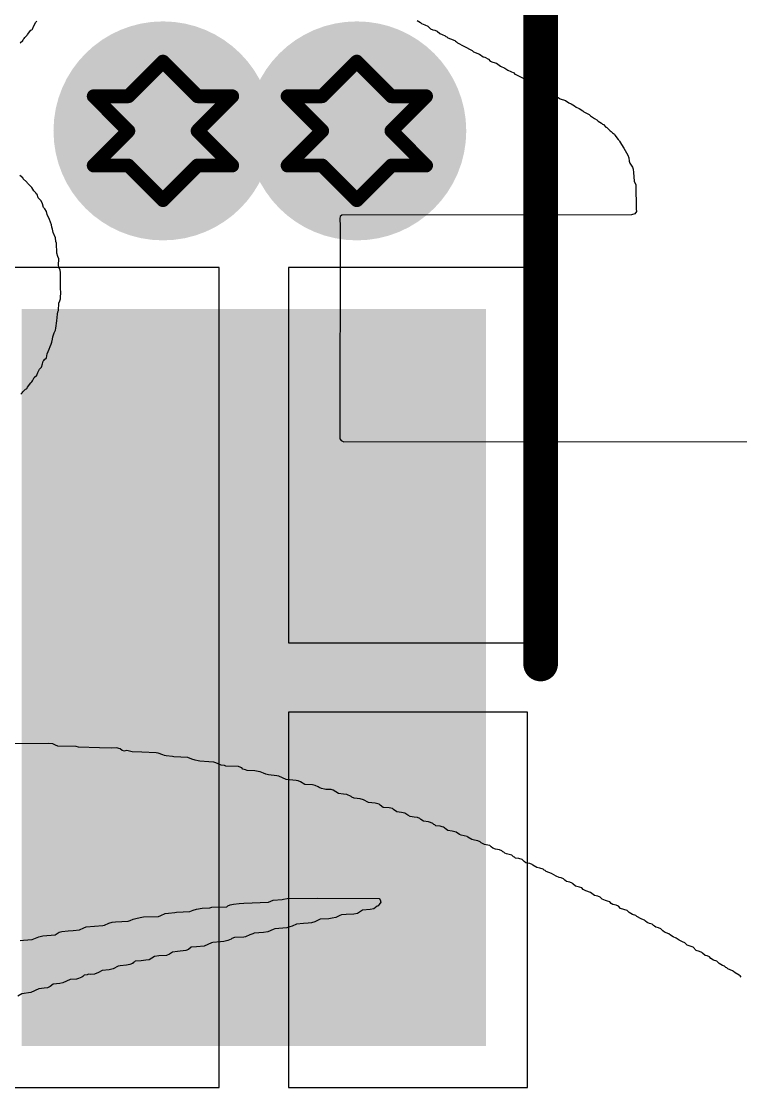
# Model space of a CAD drawing. Header units: inches. Extents: x 0 to 12.7, y -0.1 to 3.5.
# Drawn here: x 0.8984 to 1.0023, y 0.7538 to 0.9078 of the extents above; entities that cross this region are included whole.
import ezdxf

# ---------------------------------------------------------------- set-up
doc = ezdxf.new("R2010")
doc.units = ezdxf.units.IN
doc.header["$MEASUREMENT"] = 0
for name, color, linetype in [('Bottom Layer', 5, 'Continuous'), ('Bottom Overlay', 54, 'Continuous'), ('Bottom Solder', 6, 'Continuous'), ('Drill Drawing', 1, 'Continuous'), ('Top Layer', 1, 'Continuous'), ('Top Overlay', 2, 'Continuous'), ('Top Paste', 8, 'Continuous'), ('Top Solder', 216, 'Continuous'), ('Via Holes', 16, 'Continuous')]:
    doc.layers.add(name, color=color, linetype=linetype)

# ---------------------------------------------------------------- blocks, each defined once
blk = doc.blocks.new('SX1276S8S_T_X1_1')
at = {"layer": 'Top Layer'}
blk.add_hatch(color=1, dxfattribs=at).paths.add_polyline_path([(0.26575, 0.30512), (0.36417, 0.30512), (0.36417, 0.24606), (0.26575, 0.24606)])
blk.add_hatch(color=1, dxfattribs=at).paths.add_polyline_path([(0.26575, 0.30512), (0.36417, 0.30512), (0.36417, 0.24606), (0.26575, 0.24606)])
at = {"layer": 'Top Paste'}
blk.add_hatch(color=8, dxfattribs=at).paths.add_polyline_path([(0.26575, 0.30512), (0.36417, 0.30512), (0.36417, 0.24606), (0.26575, 0.24606)])
blk.add_hatch(color=8, dxfattribs=at).paths.add_polyline_path([(0.26575, 0.30512), (0.36417, 0.30512), (0.36417, 0.24606), (0.26575, 0.24606)])
at = {"layer": 'Top Solder'}
blk.add_hatch(color=216, dxfattribs=at).paths.add_polyline_path([(0.26175, 0.30912), (0.36817, 0.30912), (0.36817, 0.24206), (0.26175, 0.24206)])
blk.add_hatch(color=216, dxfattribs=at).paths.add_polyline_path([(0.26175, 0.30912), (0.36817, 0.30912), (0.36817, 0.24206), (0.26175, 0.24206)])
at = {"layer": 'Top Overlay'}
blk.add_lwpolyline([(0.313, 0.317, 0.005, 0.005, 0), (-0.314, 0.317, 0.005, 0.005, 0)], format="xyseb", dxfattribs=at)
blk.add_lwpolyline([(0.31175, 0.317, 0.0025, 0.0025, 1), (0.31425, 0.317, 0.0025, 0.0025, 1)], format="xyseb", close=True, dxfattribs=at)

msp = doc.modelspace()

# ---------------------------------------------------------------- hatches: boundary and pattern name
at = {"layer": 'Bottom Layer'}
h = msp.add_hatch(color=5, dxfattribs=at)
edge = h.paths.add_edge_path()
edge.add_arc((0.91886, 0.89198), 0.01181, 0, 360)
h = msp.add_hatch(color=5, dxfattribs=at)
edge = h.paths.add_edge_path()
edge.add_arc((0.94686, 0.89198), 0.01181, 0, 360)
at = {"layer": 'Bottom Solder'}
h = msp.add_hatch(color=6, dxfattribs=at)
edge = h.paths.add_edge_path()
edge.add_arc((0.91886, 0.89198), 0.01581, 0, 360)
h = msp.add_hatch(color=6, dxfattribs=at)
edge = h.paths.add_edge_path()
edge.add_arc((0.94686, 0.89198), 0.01581, 0, 360)
at = {"layer": 'Top Layer'}
h = msp.add_hatch(color=1, dxfattribs=at)
edge = h.paths.add_edge_path()
edge.add_arc((0.91886, 0.89198), 0.01181, 0, 360)
h = msp.add_hatch(color=1, dxfattribs=at)
edge = h.paths.add_edge_path()
edge.add_arc((0.94686, 0.89198), 0.01181, 0, 360)
at = {"layer": 'Top Solder'}
h = msp.add_hatch(color=216, dxfattribs=at)
edge = h.paths.add_edge_path()
edge.add_arc((0.91886, 0.89198), 0.01581, 0, 360)
h = msp.add_hatch(color=216, dxfattribs=at)
edge = h.paths.add_edge_path()
edge.add_arc((0.94686, 0.89198), 0.01581, 0, 360)
at = {"layer": 'Via Holes'}
h = msp.add_hatch(color=7, dxfattribs=at)
edge = h.paths.add_edge_path()
edge.add_arc((0.91886, 0.89198), 0.00591, 0, 360)
h = msp.add_hatch(color=7, dxfattribs=at)
edge = h.paths.add_edge_path()
edge.add_arc((0.94686, 0.89198), 0.00591, 0, 360)

# ---------------------------------------------------------------- linework, layer by layer
at = {"layer": 'Bottom Overlay'}
for p, q in [((0.9, 0.90669), (0.90014, 0.90704)), ((0.90014, 0.90704), (0.90049, 0.90766)), ((0.90049, 0.90766), (0.90063, 0.9078)), ((0.95556, 0.90791), (0.95605, 0.90763)), ((0.95605, 0.90763), (0.95619, 0.90749)), ((0.95619, 0.90749), (0.95668, 0.90728)), ((0.95668, 0.90728), (0.95713, 0.90711)), ((0.95713, 0.90711), (0.95751, 0.90672)), ((0.89882, 0.9053), (0.89889, 0.90544)), ((0.89889, 0.90544), (0.89924, 0.90578)), ((0.89924, 0.90578), (0.89931, 0.90592)), ((0.89931, 0.90592), (0.89976, 0.90651)), ((0.89976, 0.90651), (0.8999, 0.90658)), ((0.8999, 0.90658), (0.9, 0.90669)), ((0.95751, 0.90672), (0.95786, 0.90658)), ((0.95786, 0.90658), (0.95814, 0.90651)), ((0.95814, 0.90651), (0.95849, 0.90637)), ((0.95849, 0.90637), (0.95883, 0.90603)), ((0.95883, 0.90603), (0.95918, 0.90589)), ((0.95918, 0.90589), (0.95963, 0.90571)), ((0.95963, 0.90571), (0.95974, 0.90561)), ((0.95974, 0.90561), (0.95988, 0.90554)), ((0.95988, 0.90554), (0.96002, 0.9054)), ((0.96002, 0.9054), (0.96037, 0.90526)), ((0.89826, 0.90467), (0.89861, 0.90502)), ((0.89861, 0.90502), (0.89868, 0.90516)), ((0.89868, 0.90516), (0.89882, 0.9053)), ((0.96037, 0.90526), (0.96103, 0.90502)), ((0.96103, 0.90502), (0.96113, 0.90491)), ((0.96113, 0.90491), (0.96127, 0.90484)), ((0.96127, 0.90484), (0.96141, 0.9047)), ((0.96141, 0.9047), (0.96231, 0.90422)), ((0.96231, 0.90422), (0.9635, 0.90359)), ((0.9635, 0.90359), (0.96371, 0.90338)), ((0.96371, 0.90338), (0.96457, 0.90307)), ((0.96457, 0.90307), (0.9651, 0.90269)), ((0.9651, 0.90269), (0.96537, 0.90262)), ((0.96537, 0.90262), (0.96586, 0.90234)), ((0.96586, 0.90234), (0.96614, 0.90206)), ((0.96614, 0.90206), (0.96649, 0.90192)), ((0.96649, 0.90192), (0.96704, 0.90178)), ((0.96704, 0.90178), (0.96743, 0.90147)), ((0.96743, 0.90147), (0.9676, 0.9013)), ((0.9676, 0.9013), (0.96826, 0.90105)), ((0.96826, 0.90105), (0.96868, 0.90077)), ((0.96868, 0.90077), (0.96952, 0.90036)), ((0.96952, 0.90036), (0.96969, 0.90018)), ((0.96969, 0.90018), (0.96983, 0.90011)), ((0.96983, 0.90011), (0.97032, 0.8999)), ((0.97032, 0.8999), (0.97108, 0.89949)), ((0.97108, 0.89949), (0.97212, 0.89893)), ((0.97212, 0.89893), (0.97226, 0.89879)), ((0.97226, 0.89879), (0.9724, 0.89872)), ((0.9724, 0.89872), (0.97275, 0.89858)), ((0.97275, 0.89858), (0.97303, 0.89851)), ((0.97303, 0.89851), (0.97338, 0.8983)), ((0.97338, 0.8983), (0.97386, 0.89796)), ((0.97386, 0.89796), (0.97425, 0.89785)), ((0.97425, 0.89785), (0.97466, 0.89757)), ((0.97466, 0.89757), (0.97491, 0.89733)), ((0.97491, 0.89733), (0.97557, 0.89709)), ((0.97557, 0.89709), (0.97581, 0.89691)), ((0.97581, 0.89691), (0.97623, 0.89663)), ((0.97623, 0.89663), (0.97699, 0.89636)), ((0.97699, 0.89636), (0.97748, 0.89601)), ((0.97748, 0.89601), (0.97783, 0.89587)), ((0.97783, 0.89587), (0.97832, 0.89559)), ((0.97832, 0.89559), (0.97853, 0.89538)), ((0.97853, 0.89538), (0.97898, 0.89521)), ((0.97898, 0.89521), (0.97953, 0.89486)), ((0.97953, 0.89486), (0.97964, 0.89475)), ((0.97964, 0.89475), (0.9804, 0.89434)), ((0.9804, 0.89434), (0.98061, 0.89413)), ((0.98061, 0.89413), (0.98075, 0.89406)), ((0.98075, 0.89406), (0.98117, 0.89378)), ((0.98117, 0.89378), (0.98152, 0.89357)), ((0.98152, 0.89357), (0.98173, 0.89336)), ((0.98173, 0.89336), (0.98221, 0.89308)), ((0.98221, 0.89308), (0.98235, 0.89295)), ((0.98235, 0.89295), (0.98249, 0.89288)), ((0.98249, 0.89288), (0.98284, 0.89253)), ((0.98284, 0.89253), (0.98298, 0.89246)), ((0.98298, 0.89246), (0.98347, 0.89197)), ((0.98347, 0.89197), (0.9836, 0.8919)), ((0.9836, 0.8919), (0.98381, 0.89169)), ((0.98381, 0.89169), (0.98395, 0.89162)), ((0.98395, 0.89162), (0.98406, 0.89152)), ((0.98406, 0.89152), (0.98413, 0.89138)), ((0.98413, 0.89138), (0.98461, 0.89075)), ((0.98461, 0.89075), (0.98475, 0.89061)), ((0.98475, 0.89061), (0.98482, 0.89048)), ((0.98482, 0.89048), (0.9851, 0.88999)), ((0.9851, 0.88999), (0.98545, 0.8895)), ((0.98545, 0.8895), (0.98601, 0.88846)), ((0.98601, 0.88846), (0.98614, 0.88811)), ((0.98614, 0.88811), (0.98621, 0.88762)), ((0.98621, 0.88762), (0.98628, 0.88734)), ((0.98628, 0.88734), (0.9867, 0.88672)), ((0.89861, 0.88519), (0.8982, 0.88554)), ((0.9867, 0.88672), (0.98677, 0.88644)), ((0.98677, 0.88644), (0.98684, 0.88595)), ((0.98684, 0.88595), (0.98694, 0.88474)), ((0.89868, 0.88505), (0.89861, 0.88519)), ((0.89913, 0.8846), (0.89868, 0.88505)), ((0.89927, 0.88453), (0.89913, 0.8846)), ((0.89931, 0.88442), (0.89927, 0.88453)), ((0.89993, 0.8838), (0.89931, 0.88442)), ((0.90021, 0.88331), (0.89993, 0.8838)), ((0.98694, 0.88474), (0.98715, 0.88418)), ((0.98715, 0.88418), (0.98722, 0.8807)), ((0.90049, 0.88303), (0.90021, 0.88331)), ((0.90056, 0.88289), (0.90049, 0.88303)), ((0.90067, 0.88279), (0.90056, 0.88289)), ((0.90084, 0.88233), (0.90067, 0.88279)), ((0.90129, 0.88188), (0.90084, 0.88233)), ((0.90147, 0.88143), (0.90129, 0.88188)), ((0.9016, 0.88094), (0.90147, 0.88143)), ((0.90181, 0.88073), (0.9016, 0.88094)), ((0.90206, 0.88035), (0.90181, 0.88073)), ((0.90216, 0.8799), (0.90206, 0.88035)), ((0.90247, 0.87917), (0.90216, 0.8799)), ((0.94447, 0.87962), (0.9444, 0.87934)), ((0.9444, 0.87934), (0.94447, 0.87823)), ((0.94471, 0.87979), (0.94447, 0.87962)), ((0.98653, 0.87986), (0.94471, 0.87979)), ((0.98701, 0.88), (0.98653, 0.87986)), ((0.98726, 0.88032), (0.98701, 0.88)), ((0.98722, 0.8807), (0.98726, 0.88032)), ((0.90275, 0.8784), (0.90247, 0.87917)), ((0.90282, 0.87806), (0.90275, 0.8784)), ((0.90289, 0.87778), (0.90282, 0.87806)), ((0.903, 0.87732), (0.90289, 0.87778)), ((0.94447, 0.87823), (0.94443, 0.84751)), ((0.90334, 0.87656), (0.903, 0.87732)), ((0.90341, 0.876), (0.90334, 0.87656)), ((0.90348, 0.87579), (0.90341, 0.876)), ((0.90355, 0.87433), (0.90348, 0.87579)), ((0.90369, 0.87385), (0.90355, 0.87433)), ((0.90383, 0.8735), (0.90369, 0.87385)), ((0.90376, 0.87259), (0.90383, 0.8735)), ((0.90383, 0.87232), (0.90376, 0.87259)), ((0.90401, 0.87186), (0.90383, 0.87232)), ((0.90407, 0.87151), (0.90401, 0.87186)), ((0.90404, 0.86904), (0.90407, 0.87151)), ((0.90411, 0.86884), (0.90404, 0.86904)), ((0.90404, 0.86772), (0.90411, 0.86884)), ((0.90376, 0.86605), (0.90383, 0.8671)), ((0.90383, 0.8671), (0.90397, 0.86744)), ((0.90397, 0.86744), (0.90404, 0.86772)), ((0.90352, 0.86456), (0.90362, 0.8655)), ((0.90362, 0.8655), (0.90369, 0.86584)), ((0.90369, 0.86584), (0.90376, 0.86605)), ((0.90341, 0.86348), (0.90352, 0.86456)), ((0.90289, 0.86191), (0.90296, 0.86226)), ((0.90296, 0.86226), (0.90317, 0.86282)), ((0.90317, 0.86282), (0.90334, 0.8632)), ((0.90334, 0.8632), (0.90341, 0.86348)), ((0.90241, 0.86045), (0.90258, 0.86083)), ((0.90258, 0.86083), (0.90272, 0.86118)), ((0.90272, 0.86118), (0.90279, 0.86146)), ((0.90279, 0.86146), (0.90289, 0.86191)), ((0.90174, 0.85896), (0.90202, 0.85923)), ((0.90202, 0.85923), (0.90216, 0.85979)), ((0.90216, 0.85979), (0.90241, 0.86045)), ((0.90105, 0.85756), (0.90133, 0.85784)), ((0.90133, 0.85784), (0.90147, 0.85833)), ((0.90147, 0.85833), (0.90157, 0.85871)), ((0.90157, 0.85871), (0.90167, 0.85882)), ((0.90167, 0.85882), (0.90174, 0.85896)), ((0.9, 0.85589), (0.90028, 0.85638)), ((0.90028, 0.85638), (0.90063, 0.85673)), ((0.90063, 0.85673), (0.90077, 0.85708)), ((0.90077, 0.85708), (0.90105, 0.85756)), ((0.89861, 0.85429), (0.899, 0.85468)), ((0.899, 0.85468), (0.89913, 0.85475)), ((0.89913, 0.85475), (0.89924, 0.85485)), ((0.89924, 0.85485), (0.89931, 0.85499)), ((0.89931, 0.85499), (0.8998, 0.85562)), ((0.8998, 0.85562), (0.89993, 0.85576)), ((0.89993, 0.85576), (0.9, 0.85589)), ((0.89833, 0.85395), (0.89854, 0.85415)), ((0.89854, 0.85415), (0.89861, 0.85429)), ((0.94443, 0.84751), (0.94461, 0.84727)), ((0.94461, 0.84727), (0.94499, 0.84709)), ((0.94499, 0.84709), (1.04957, 0.84716)), ((0.90227, 0.80354), (0.89134, 0.80347)), ((0.90296, 0.80347), (0.90227, 0.80354)), ((0.90334, 0.80329), (0.90296, 0.80347)), ((0.90369, 0.80315), (0.90334, 0.80329)), ((0.90634, 0.80308), (0.90369, 0.80315)), ((0.90668, 0.80301), (0.90634, 0.80308)), ((0.90971, 0.80291), (0.90668, 0.80301)), ((0.91145, 0.80284), (0.90971, 0.80291)), ((0.91215, 0.80291), (0.91145, 0.80284)), ((0.9127, 0.80277), (0.91215, 0.80291)), ((0.91295, 0.80253), (0.9127, 0.80277)), ((0.91333, 0.80242), (0.91295, 0.80253)), ((0.91354, 0.80249), (0.91333, 0.80242)), ((0.91385, 0.80246), (0.91354, 0.80249)), ((0.91441, 0.80232), (0.91385, 0.80246)), ((0.9158, 0.80225), (0.91441, 0.80232)), ((0.91789, 0.80218), (0.9158, 0.80225)), ((0.91816, 0.80211), (0.91789, 0.80218)), ((0.91883, 0.80187), (0.91816, 0.80211)), ((0.9191, 0.8018), (0.91883, 0.80187)), ((0.91931, 0.80173), (0.9191, 0.8018)), ((0.92022, 0.80166), (0.91931, 0.80173)), ((0.92043, 0.80159), (0.92022, 0.80166)), ((0.92244, 0.80152), (0.92043, 0.80159)), ((0.92304, 0.80127), (0.92244, 0.80152)), ((0.92349, 0.8011), (0.92304, 0.80127)), ((0.92397, 0.80103), (0.92349, 0.8011)), ((0.92418, 0.80096), (0.92397, 0.80103)), ((0.92551, 0.80089), (0.92418, 0.80096)), ((0.9262, 0.80082), (0.92551, 0.80089)), ((0.92648, 0.80075), (0.9262, 0.80082)), ((0.92725, 0.8004), (0.92648, 0.80075)), ((0.92773, 0.80033), (0.92725, 0.8004)), ((0.92794, 0.80026), (0.92773, 0.80033)), ((0.92975, 0.8002), (0.92794, 0.80026)), ((0.9301, 0.80006), (0.92975, 0.8002)), ((0.93024, 0.79999), (0.9301, 0.80006)), ((0.93041, 0.79981), (0.93024, 0.79999)), ((0.93079, 0.79971), (0.93041, 0.79981)), ((0.931, 0.79964), (0.93079, 0.79971)), ((0.93212, 0.79957), (0.931, 0.79964)), ((0.9326, 0.7995), (0.93212, 0.79957)), ((0.93288, 0.79943), (0.9326, 0.7995)), ((0.93337, 0.79922), (0.93288, 0.79943)), ((0.93372, 0.79908), (0.93337, 0.79922)), ((0.9341, 0.79898), (0.93372, 0.79908)), ((0.93532, 0.79887), (0.9341, 0.79898)), ((0.93559, 0.7988), (0.93532, 0.79887)), ((0.93664, 0.79832), (0.93559, 0.7988)), ((0.9381, 0.79818), (0.93664, 0.79832)), ((0.93838, 0.79811), (0.9381, 0.79818)), ((0.93873, 0.79797), (0.93838, 0.79811)), ((0.93935, 0.79762), (0.93873, 0.79797)), ((0.94047, 0.79755), (0.93935, 0.79762)), ((0.94085, 0.79745), (0.94047, 0.79755)), ((0.9413, 0.79727), (0.94085, 0.79745)), ((0.9414, 0.79717), (0.9413, 0.79727)), ((0.94175, 0.79703), (0.9414, 0.79717)), ((0.9422, 0.79693), (0.94175, 0.79703)), ((0.94241, 0.79686), (0.9422, 0.79693)), ((0.94252, 0.79689), (0.94241, 0.79686)), ((0.94318, 0.79686), (0.94252, 0.79689)), ((0.94346, 0.79679), (0.94318, 0.79686)), ((0.94422, 0.7963), (0.94346, 0.79679)), ((0.94492, 0.79623), (0.94422, 0.7963)), ((0.94541, 0.79616), (0.94492, 0.79623)), ((0.94603, 0.79588), (0.94541, 0.79616)), ((0.94614, 0.79578), (0.94603, 0.79588)), ((0.94648, 0.79564), (0.94614, 0.79578)), ((0.94735, 0.79553), (0.94648, 0.79564)), ((0.94784, 0.79539), (0.94735, 0.79553)), ((0.94854, 0.79498), (0.94784, 0.79539)), ((0.94951, 0.79491), (0.94854, 0.79498)), ((0.95007, 0.79477), (0.94951, 0.79491)), ((0.95021, 0.79463), (0.95007, 0.79477)), ((0.95069, 0.79428), (0.95021, 0.79463)), ((0.95153, 0.79421), (0.95069, 0.79428)), ((0.95202, 0.79414), (0.95153, 0.79421)), ((0.95215, 0.794), (0.95202, 0.79414)), ((0.95264, 0.79365), (0.95215, 0.794)), ((0.9533, 0.79355), (0.95264, 0.79365)), ((0.95382, 0.79345), (0.9533, 0.79355)), ((0.95424, 0.79317), (0.95382, 0.79345)), ((0.95459, 0.79296), (0.95424, 0.79317)), ((0.95515, 0.79289), (0.95459, 0.79296)), ((0.95563, 0.79282), (0.95515, 0.79289)), ((0.95598, 0.79268), (0.95563, 0.79282)), ((0.95612, 0.79254), (0.95598, 0.79268)), ((0.9565, 0.7923), (0.95612, 0.79254)), ((0.95723, 0.79219), (0.9565, 0.7923)), ((0.95751, 0.79212), (0.95723, 0.79219)), ((0.95786, 0.79198), (0.95751, 0.79212)), ((0.958, 0.79185), (0.95786, 0.79198)), ((0.95814, 0.79178), (0.958, 0.79185)), ((0.95828, 0.79164), (0.95814, 0.79178)), ((0.9589, 0.79157), (0.95828, 0.79164)), ((0.95918, 0.7915), (0.9589, 0.79157)), ((0.95939, 0.79143), (0.95918, 0.7915)), ((0.95953, 0.79136), (0.95939, 0.79143)), ((0.95963, 0.79125), (0.95953, 0.79136)), ((0.96002, 0.79094), (0.95963, 0.79125)), ((0.96064, 0.79087), (0.96002, 0.79094)), ((0.9612, 0.79073), (0.96064, 0.79087)), ((0.96169, 0.79038), (0.9612, 0.79073)), ((0.96193, 0.79028), (0.96169, 0.79038)), ((0.96235, 0.79021), (0.96193, 0.79028)), ((0.9628, 0.79011), (0.96235, 0.79021)), ((0.9629, 0.79), (0.9628, 0.79011)), ((0.96346, 0.78965), (0.9629, 0.79)), ((0.96384, 0.78955), (0.96346, 0.78965)), ((0.96433, 0.78948), (0.96384, 0.78955)), ((0.96468, 0.78934), (0.96433, 0.78948)), ((0.96482, 0.7892), (0.96468, 0.78934)), ((0.96531, 0.78892), (0.96482, 0.7892)), ((0.96579, 0.78885), (0.96531, 0.78892)), ((0.96607, 0.78878), (0.96579, 0.78885)), ((0.96628, 0.78858), (0.96607, 0.78878)), ((0.96652, 0.7884), (0.96628, 0.78858)), ((0.96687, 0.78826), (0.96652, 0.7884)), ((0.96746, 0.78816), (0.96687, 0.78826)), ((0.96781, 0.78802), (0.96746, 0.78816)), ((0.96795, 0.78788), (0.96781, 0.78802)), ((0.96809, 0.78781), (0.96795, 0.78788)), ((0.96823, 0.78767), (0.96809, 0.78781)), ((0.96847, 0.78757), (0.96823, 0.78767)), ((0.96889, 0.7875), (0.96847, 0.78757)), ((0.96927, 0.78739), (0.96889, 0.7875)), ((0.96948, 0.78718), (0.96927, 0.78739)), ((0.96962, 0.78711), (0.96948, 0.78718)), ((0.96976, 0.78698), (0.96962, 0.78711)), ((0.97025, 0.78691), (0.96976, 0.78698)), ((0.97073, 0.78677), (0.97025, 0.78691)), ((0.97101, 0.78649), (0.97073, 0.78677)), ((0.97125, 0.78631), (0.97101, 0.78649)), ((0.97185, 0.78621), (0.97125, 0.78631)), ((0.97219, 0.78607), (0.97185, 0.78621)), ((0.9723, 0.78597), (0.97219, 0.78607)), ((0.97285, 0.78562), (0.9723, 0.78597)), ((0.97331, 0.78551), (0.97285, 0.78562)), ((0.97379, 0.78537), (0.97331, 0.78551)), ((0.97393, 0.78524), (0.97379, 0.78537)), ((0.97407, 0.78517), (0.97393, 0.78524)), ((0.97421, 0.78503), (0.97407, 0.78517)), ((0.97498, 0.78475), (0.97421, 0.78503)), ((0.97564, 0.78437), (0.97498, 0.78475)), ((0.97609, 0.78419), (0.97564, 0.78437)), ((0.97637, 0.78412), (0.97609, 0.78419)), ((0.97672, 0.78398), (0.97637, 0.78412)), ((0.97693, 0.78377), (0.97672, 0.78398)), ((0.97717, 0.7836), (0.97693, 0.78377)), ((0.97762, 0.7835), (0.97717, 0.7836)), ((0.97797, 0.78336), (0.97762, 0.7835)), ((0.97807, 0.78325), (0.97797, 0.78336)), ((0.97846, 0.78294), (0.97807, 0.78325)), ((0.97901, 0.7828), (0.97846, 0.78294)), ((0.97936, 0.78266), (0.97901, 0.7828)), ((0.97957, 0.78245), (0.97936, 0.78266)), ((0.97992, 0.78224), (0.97957, 0.78245)), ((0.98061, 0.78203), (0.97992, 0.78224)), ((0.9341, 0.78061), (0.93479, 0.78089)), ((0.93479, 0.78089), (0.93608, 0.78099)), ((0.93608, 0.78099), (0.93629, 0.78106)), ((0.93629, 0.78106), (0.93678, 0.78113)), ((0.93678, 0.78113), (0.94123, 0.7812)), ((0.94123, 0.7812), (0.95007, 0.78113)), ((0.95007, 0.78113), (0.95024, 0.78096)), ((0.95024, 0.78096), (0.95031, 0.78061)), ((0.98079, 0.78186), (0.98061, 0.78203)), ((0.9812, 0.78158), (0.98079, 0.78186)), ((0.98166, 0.78148), (0.9812, 0.78158)), ((0.982, 0.78134), (0.98166, 0.78148)), ((0.98232, 0.78103), (0.982, 0.78134)), ((0.98277, 0.78085), (0.98232, 0.78103)), ((0.98305, 0.78078), (0.98277, 0.78085)), ((0.9834, 0.78064), (0.98305, 0.78078)), ((0.9836, 0.78043), (0.9834, 0.78064)), ((0.91966, 0.77904), (0.92057, 0.77911)), ((0.92057, 0.77911), (0.92084, 0.77918)), ((0.92084, 0.77918), (0.92272, 0.77925)), ((0.92272, 0.77925), (0.92321, 0.77946)), ((0.92321, 0.77946), (0.9237, 0.7796)), ((0.9237, 0.7796), (0.92453, 0.77974)), ((0.92453, 0.77974), (0.92564, 0.77981)), ((0.92564, 0.77981), (0.92592, 0.77988)), ((0.92592, 0.77988), (0.92808, 0.77995)), ((0.92808, 0.77995), (0.92822, 0.78009)), ((0.92822, 0.78009), (0.92857, 0.78023)), ((0.92857, 0.78023), (0.92905, 0.7803)), ((0.92905, 0.7803), (0.92985, 0.7804)), ((0.92985, 0.7804), (0.93055, 0.78047)), ((0.93055, 0.78047), (0.9341, 0.78061)), ((0.9477, 0.77946), (0.94694, 0.77897)), ((0.94881, 0.77953), (0.9477, 0.77946)), ((0.9493, 0.77967), (0.94881, 0.77953)), ((0.94979, 0.78002), (0.9493, 0.77967)), ((0.94993, 0.78009), (0.94979, 0.78002)), ((0.9501, 0.78026), (0.94993, 0.78009)), ((0.95031, 0.78061), (0.9501, 0.78026)), ((0.98385, 0.78026), (0.9836, 0.78043)), ((0.9843, 0.78016), (0.98385, 0.78026)), ((0.98465, 0.78002), (0.9843, 0.78016)), ((0.98496, 0.7797), (0.98465, 0.78002)), ((0.98541, 0.77953), (0.98496, 0.7797)), ((0.9859, 0.77939), (0.98541, 0.77953)), ((0.98618, 0.77911), (0.9859, 0.77939)), ((0.98667, 0.77883), (0.98618, 0.77911)), ((0.91041, 0.7773), (0.91103, 0.77758)), ((0.91103, 0.77758), (0.91152, 0.77772)), ((0.91152, 0.77772), (0.91201, 0.77779)), ((0.91201, 0.77779), (0.91385, 0.77789)), ((0.91385, 0.77789), (0.91413, 0.77796)), ((0.91413, 0.77796), (0.91458, 0.77814)), ((0.91458, 0.77814), (0.91496, 0.77824)), ((0.91496, 0.77824), (0.91556, 0.77842)), ((0.91556, 0.77842), (0.91604, 0.77849)), ((0.91604, 0.77849), (0.9182, 0.77856)), ((0.9182, 0.77856), (0.91855, 0.7787)), ((0.91855, 0.7787), (0.91917, 0.77897)), ((0.91917, 0.77897), (0.91966, 0.77904)), ((0.93984, 0.77758), (0.93914, 0.77751)), ((0.94033, 0.77765), (0.93984, 0.77758)), ((0.94081, 0.77779), (0.94033, 0.77765)), ((0.94158, 0.77814), (0.94081, 0.77779)), ((0.94283, 0.77821), (0.94158, 0.77814)), ((0.94332, 0.77828), (0.94283, 0.77821)), ((0.94381, 0.77842), (0.94332, 0.77828)), ((0.94443, 0.7787), (0.94381, 0.77842)), ((0.94464, 0.77876), (0.94443, 0.7787)), ((0.94534, 0.77883), (0.94464, 0.77876)), ((0.94645, 0.7789), (0.94534, 0.77883)), ((0.94694, 0.77897), (0.94645, 0.7789)), ((0.98715, 0.7787), (0.98667, 0.77883)), ((0.98729, 0.77856), (0.98715, 0.7787)), ((0.98792, 0.77821), (0.98729, 0.77856)), ((0.98827, 0.77807), (0.98792, 0.77821)), ((0.98841, 0.778), (0.98827, 0.77807)), ((0.98855, 0.77786), (0.98841, 0.778)), ((0.98879, 0.77769), (0.98855, 0.77786)), ((0.98914, 0.77755), (0.98879, 0.77769)), ((0.90331, 0.77591), (0.90387, 0.77626)), ((0.90387, 0.77626), (0.90425, 0.77636)), ((0.90425, 0.77636), (0.90519, 0.77647)), ((0.90519, 0.77647), (0.90588, 0.77654)), ((0.90588, 0.77654), (0.90679, 0.77661)), ((0.90679, 0.77661), (0.90741, 0.77689)), ((0.90741, 0.77689), (0.90776, 0.77703)), ((0.90776, 0.77703), (0.90895, 0.77716)), ((0.90895, 0.77716), (0.9102, 0.77723)), ((0.9102, 0.77723), (0.91041, 0.7773)), ((0.93184, 0.77605), (0.93139, 0.77588)), ((0.93205, 0.77612), (0.93184, 0.77605)), ((0.9334, 0.77623), (0.93205, 0.77612)), ((0.93399, 0.77633), (0.9334, 0.77623)), ((0.93476, 0.77668), (0.93399, 0.77633)), ((0.935, 0.77678), (0.93476, 0.77668)), ((0.93619, 0.77685), (0.935, 0.77678)), ((0.93674, 0.77692), (0.93619, 0.77685)), ((0.9372, 0.77703), (0.93674, 0.77692)), ((0.93754, 0.77716), (0.9372, 0.77703)), ((0.93817, 0.77744), (0.93754, 0.77716)), ((0.93914, 0.77751), (0.93817, 0.77744)), ((0.98952, 0.77744), (0.98914, 0.77755)), ((0.98973, 0.77723), (0.98952, 0.77744)), ((0.98987, 0.77716), (0.98973, 0.77723)), ((0.99004, 0.77699), (0.98987, 0.77716)), ((0.99042, 0.77689), (0.99004, 0.77699)), ((0.99077, 0.77675), (0.99042, 0.77689)), ((0.99105, 0.77647), (0.99077, 0.77675)), ((0.99129, 0.77629), (0.99105, 0.77647)), ((0.99195, 0.77605), (0.99129, 0.77629)), ((0.99216, 0.77584), (0.99195, 0.77605)), ((0.89823, 0.77508), (0.89872, 0.77515)), ((0.89872, 0.77515), (0.89997, 0.77522)), ((0.89997, 0.77522), (0.90094, 0.77563)), ((0.90094, 0.77563), (0.9015, 0.77577)), ((0.9015, 0.77577), (0.90331, 0.77591)), ((0.92585, 0.77473), (0.92481, 0.77424)), ((0.92606, 0.7748), (0.92585, 0.77473)), ((0.92718, 0.77487), (0.92606, 0.7748)), ((0.92766, 0.77494), (0.92718, 0.77487)), ((0.92822, 0.77508), (0.92766, 0.77494)), ((0.92871, 0.77529), (0.92822, 0.77508)), ((0.92881, 0.77539), (0.92871, 0.77529)), ((0.92919, 0.77549), (0.92881, 0.77539)), ((0.93052, 0.77556), (0.92919, 0.77549)), ((0.93079, 0.77563), (0.93052, 0.77556)), ((0.93139, 0.77588), (0.93079, 0.77563)), ((0.99255, 0.7756), (0.99216, 0.77584)), ((0.993, 0.77542), (0.99255, 0.7756)), ((0.99342, 0.77515), (0.993, 0.77542)), ((0.9939, 0.77487), (0.99342, 0.77515)), ((0.99425, 0.77473), (0.9939, 0.77487)), ((0.99456, 0.77442), (0.99425, 0.77473)), ((0.91983, 0.77309), (0.91938, 0.77292)), ((0.92022, 0.77341), (0.91983, 0.77309)), ((0.92098, 0.77348), (0.92022, 0.77341)), ((0.92217, 0.77362), (0.92098, 0.77348)), ((0.92255, 0.77379), (0.92217, 0.77362)), ((0.92293, 0.7741), (0.92255, 0.77379)), ((0.9237, 0.77417), (0.92293, 0.7741)), ((0.92481, 0.77424), (0.9237, 0.77417)), ((0.99543, 0.7741), (0.99456, 0.77442)), ((0.99589, 0.77365), (0.99543, 0.7741)), ((0.99634, 0.77348), (0.99589, 0.77365)), ((0.99669, 0.77334), (0.99634, 0.77348)), ((0.99679, 0.77323), (0.99669, 0.77334)), ((0.99717, 0.77292), (0.99679, 0.77323)), ((0.91267, 0.77142), (0.91239, 0.77135)), ((0.91361, 0.77153), (0.91267, 0.77142)), ((0.91409, 0.7716), (0.91361, 0.77153)), ((0.91444, 0.77174), (0.91409, 0.7716)), ((0.91458, 0.77188), (0.91444, 0.77174)), ((0.91472, 0.77195), (0.91458, 0.77188)), ((0.91486, 0.77209), (0.91472, 0.77195)), ((0.91569, 0.77215), (0.91486, 0.77209)), ((0.91639, 0.77222), (0.91569, 0.77215)), ((0.91688, 0.77229), (0.91639, 0.77222)), ((0.91764, 0.77278), (0.91688, 0.77229)), ((0.91827, 0.77285), (0.91764, 0.77278)), ((0.91938, 0.77292), (0.91827, 0.77285)), ((0.99745, 0.77285), (0.99717, 0.77292)), ((0.9978, 0.77271), (0.99745, 0.77285)), ((0.99801, 0.7725), (0.9978, 0.77271)), ((0.99839, 0.77226), (0.99801, 0.7725)), ((0.99884, 0.77209), (0.99839, 0.77226)), ((0.99919, 0.77174), (0.99884, 0.77209)), ((0.99968, 0.77146), (0.99919, 0.77174)), ((0.99996, 0.77139), (0.99968, 0.77146)), ((0.90728, 0.76986), (0.90714, 0.76979)), ((0.90748, 0.77007), (0.90728, 0.76986)), ((0.9079, 0.77014), (0.90748, 0.77007)), ((0.90811, 0.77021), (0.9079, 0.77014)), ((0.90842, 0.77017), (0.90811, 0.77021)), ((0.90895, 0.77021), (0.90842, 0.77017)), ((0.90957, 0.77048), (0.90895, 0.77021)), ((0.91006, 0.77076), (0.90957, 0.77048)), ((0.9111, 0.77083), (0.91006, 0.77076)), ((0.91166, 0.77097), (0.9111, 0.77083)), ((0.91239, 0.77135), (0.91166, 0.77097)), ((1.00017, 0.77118), (0.99996, 0.77139)), ((1.0003, 0.77111), (1.00017, 0.77118)), ((1.00044, 0.77097), (1.0003, 0.77111)), ((1.00114, 0.77069), (1.00044, 0.77097)), ((1.00128, 0.77062), (1.00114, 0.77069)), ((1.00149, 0.77042), (1.00128, 0.77062)), ((1.00211, 0.77007), (1.00149, 0.77042)), ((1.00225, 0.77), (1.00211, 0.77007)), ((1.00239, 0.76979), (1.00225, 0.77)), ((0.90258, 0.76843), (0.9022, 0.76826)), ((0.903, 0.76878), (0.90258, 0.76843)), ((0.90397, 0.76885), (0.903, 0.76878)), ((0.90442, 0.76895), (0.90397, 0.76885)), ((0.90547, 0.76944), (0.90442, 0.76895)), ((0.90637, 0.76951), (0.90547, 0.76944)), ((0.90665, 0.76958), (0.90637, 0.76951)), ((0.90714, 0.76979), (0.90665, 0.76958)), ((0.89847, 0.76739), (0.89792, 0.76704)), ((0.89976, 0.76756), (0.89847, 0.76739)), ((0.90094, 0.76812), (0.89976, 0.76756)), ((0.90171, 0.76819), (0.90094, 0.76812)), ((0.9022, 0.76826), (0.90171, 0.76819))]:
    msp.add_line(p, q, dxfattribs=at)
at = {"layer": 'Drill Drawing'}
for points in [[(0.91386, 0.89698, 0.002, 0.002, 0), (0.91886, 0.90198, 0.002, 0.002, 0)], [(0.91886, 0.90198, 0.002, 0.002, 0), (0.92386, 0.89698, 0.002, 0.002, 0)], [(0.94186, 0.89698, 0.002, 0.002, 0), (0.94686, 0.90198, 0.002, 0.002, 0)], [(0.94686, 0.90198, 0.002, 0.002, 0), (0.95186, 0.89698, 0.002, 0.002, 0)], [(0.90886, 0.89698, 0.002, 0.002, 0), (0.91386, 0.89198, 0.002, 0.002, 0)], [(0.90886, 0.89698, 0.002, 0.002, 0), (0.91386, 0.89698, 0.002, 0.002, 0)], [(0.92386, 0.89698, 0.002, 0.002, 0), (0.92886, 0.89698, 0.002, 0.002, 0)], [(0.92386, 0.89198, 0.002, 0.002, 0), (0.92886, 0.89698, 0.002, 0.002, 0)], [(0.93686, 0.89698, 0.002, 0.002, 0), (0.94186, 0.89198, 0.002, 0.002, 0)], [(0.93686, 0.89698, 0.002, 0.002, 0), (0.94186, 0.89698, 0.002, 0.002, 0)], [(0.95186, 0.89698, 0.002, 0.002, 0), (0.95686, 0.89698, 0.002, 0.002, 0)], [(0.95186, 0.89198, 0.002, 0.002, 0), (0.95686, 0.89698, 0.002, 0.002, 0)], [(0.90886, 0.88698, 0.002, 0.002, 0), (0.91386, 0.89198, 0.002, 0.002, 0)], [(0.92386, 0.89198, 0.002, 0.002, 0), (0.92886, 0.88698, 0.002, 0.002, 0)], [(0.93686, 0.88698, 0.002, 0.002, 0), (0.94186, 0.89198, 0.002, 0.002, 0)], [(0.95186, 0.89198, 0.002, 0.002, 0), (0.95686, 0.88698, 0.002, 0.002, 0)], [(0.90886, 0.88698, 0.002, 0.002, 0), (0.91386, 0.88698, 0.002, 0.002, 0)], [(0.91386, 0.88698, 0.002, 0.002, 0), (0.91886, 0.88198, 0.002, 0.002, 0)], [(0.91886, 0.88198, 0.002, 0.002, 0), (0.92386, 0.88698, 0.002, 0.002, 0)], [(0.92386, 0.88698, 0.002, 0.002, 0), (0.92886, 0.88698, 0.002, 0.002, 0)], [(0.93686, 0.88698, 0.002, 0.002, 0), (0.94186, 0.88698, 0.002, 0.002, 0)], [(0.94186, 0.88698, 0.002, 0.002, 0), (0.94686, 0.88198, 0.002, 0.002, 0)], [(0.94686, 0.88198, 0.002, 0.002, 0), (0.95186, 0.88698, 0.002, 0.002, 0)], [(0.95186, 0.88698, 0.002, 0.002, 0), (0.95686, 0.88698, 0.002, 0.002, 0)]]:
    msp.add_lwpolyline(points, format="xyseb", dxfattribs=at)
for points in [[(0.91836, 0.90198, 0.001, 0.001, 1), (0.91936, 0.90198, 0.001, 0.001, 1)], [(0.91836, 0.90198, 0.001, 0.001, 1), (0.91936, 0.90198, 0.001, 0.001, 1)], [(0.94636, 0.90198, 0.001, 0.001, 1), (0.94736, 0.90198, 0.001, 0.001, 1)], [(0.94636, 0.90198, 0.001, 0.001, 1), (0.94736, 0.90198, 0.001, 0.001, 1)], [(0.90836, 0.89698, 0.001, 0.001, 1), (0.90936, 0.89698, 0.001, 0.001, 1)], [(0.90836, 0.89698, 0.001, 0.001, 1), (0.90936, 0.89698, 0.001, 0.001, 1)], [(0.91336, 0.89698, 0.001, 0.001, 1), (0.91436, 0.89698, 0.001, 0.001, 1)], [(0.91336, 0.89698, 0.001, 0.001, 1), (0.91436, 0.89698, 0.001, 0.001, 1)], [(0.92336, 0.89698, 0.001, 0.001, 1), (0.92436, 0.89698, 0.001, 0.001, 1)], [(0.92336, 0.89698, 0.001, 0.001, 1), (0.92436, 0.89698, 0.001, 0.001, 1)], [(0.92836, 0.89698, 0.001, 0.001, 1), (0.92936, 0.89698, 0.001, 0.001, 1)], [(0.92836, 0.89698, 0.001, 0.001, 1), (0.92936, 0.89698, 0.001, 0.001, 1)], [(0.93636, 0.89698, 0.001, 0.001, 1), (0.93736, 0.89698, 0.001, 0.001, 1)], [(0.93636, 0.89698, 0.001, 0.001, 1), (0.93736, 0.89698, 0.001, 0.001, 1)], [(0.94136, 0.89698, 0.001, 0.001, 1), (0.94236, 0.89698, 0.001, 0.001, 1)], [(0.94136, 0.89698, 0.001, 0.001, 1), (0.94236, 0.89698, 0.001, 0.001, 1)], [(0.95136, 0.89698, 0.001, 0.001, 1), (0.95236, 0.89698, 0.001, 0.001, 1)], [(0.95136, 0.89698, 0.001, 0.001, 1), (0.95236, 0.89698, 0.001, 0.001, 1)], [(0.95636, 0.89698, 0.001, 0.001, 1), (0.95736, 0.89698, 0.001, 0.001, 1)], [(0.95636, 0.89698, 0.001, 0.001, 1), (0.95736, 0.89698, 0.001, 0.001, 1)], [(0.91336, 0.89198, 0.001, 0.001, 1), (0.91436, 0.89198, 0.001, 0.001, 1)], [(0.91336, 0.89198, 0.001, 0.001, 1), (0.91436, 0.89198, 0.001, 0.001, 1)], [(0.92336, 0.89198, 0.001, 0.001, 1), (0.92436, 0.89198, 0.001, 0.001, 1)], [(0.92336, 0.89198, 0.001, 0.001, 1), (0.92436, 0.89198, 0.001, 0.001, 1)], [(0.94136, 0.89198, 0.001, 0.001, 1), (0.94236, 0.89198, 0.001, 0.001, 1)], [(0.94136, 0.89198, 0.001, 0.001, 1), (0.94236, 0.89198, 0.001, 0.001, 1)], [(0.95136, 0.89198, 0.001, 0.001, 1), (0.95236, 0.89198, 0.001, 0.001, 1)], [(0.95136, 0.89198, 0.001, 0.001, 1), (0.95236, 0.89198, 0.001, 0.001, 1)], [(0.90836, 0.88698, 0.001, 0.001, 1), (0.90936, 0.88698, 0.001, 0.001, 1)], [(0.90836, 0.88698, 0.001, 0.001, 1), (0.90936, 0.88698, 0.001, 0.001, 1)], [(0.91336, 0.88698, 0.001, 0.001, 1), (0.91436, 0.88698, 0.001, 0.001, 1)], [(0.91336, 0.88698, 0.001, 0.001, 1), (0.91436, 0.88698, 0.001, 0.001, 1)], [(0.92336, 0.88698, 0.001, 0.001, 1), (0.92436, 0.88698, 0.001, 0.001, 1)], [(0.92336, 0.88698, 0.001, 0.001, 1), (0.92436, 0.88698, 0.001, 0.001, 1)], [(0.92836, 0.88698, 0.001, 0.001, 1), (0.92936, 0.88698, 0.001, 0.001, 1)], [(0.92836, 0.88698, 0.001, 0.001, 1), (0.92936, 0.88698, 0.001, 0.001, 1)], [(0.93636, 0.88698, 0.001, 0.001, 1), (0.93736, 0.88698, 0.001, 0.001, 1)], [(0.93636, 0.88698, 0.001, 0.001, 1), (0.93736, 0.88698, 0.001, 0.001, 1)], [(0.94136, 0.88698, 0.001, 0.001, 1), (0.94236, 0.88698, 0.001, 0.001, 1)], [(0.94136, 0.88698, 0.001, 0.001, 1), (0.94236, 0.88698, 0.001, 0.001, 1)], [(0.95136, 0.88698, 0.001, 0.001, 1), (0.95236, 0.88698, 0.001, 0.001, 1)], [(0.95136, 0.88698, 0.001, 0.001, 1), (0.95236, 0.88698, 0.001, 0.001, 1)], [(0.95636, 0.88698, 0.001, 0.001, 1), (0.95736, 0.88698, 0.001, 0.001, 1)], [(0.95636, 0.88698, 0.001, 0.001, 1), (0.95736, 0.88698, 0.001, 0.001, 1)], [(0.91836, 0.88198, 0.001, 0.001, 1), (0.91936, 0.88198, 0.001, 0.001, 1)], [(0.91836, 0.88198, 0.001, 0.001, 1), (0.91936, 0.88198, 0.001, 0.001, 1)], [(0.94636, 0.88198, 0.001, 0.001, 1), (0.94736, 0.88198, 0.001, 0.001, 1)], [(0.94636, 0.88198, 0.001, 0.001, 1), (0.94736, 0.88198, 0.001, 0.001, 1)]]:
    msp.add_lwpolyline(points, format="xyseb", close=True, dxfattribs=at)
at = {"layer": 'Top Layer'}
for p, q in [((0.927, 0.87225), (0.38582, 0.87225)), ((0.927, 0.81304), (0.927, 0.87225)), ((0.97153, 0.87225), (0.937, 0.87225)), ((0.937, 0.87225), (0.937, 0.81804)), ((0.97153, 0.81804), (0.97153, 0.87225)), ((0.937, 0.81804), (0.97153, 0.81804)), ((0.927, 0.75383), (0.927, 0.81304)), ((0.97153, 0.80804), (0.937, 0.80804)), ((0.937, 0.80804), (0.937, 0.75383)), ((0.97153, 0.75383), (0.97153, 0.80804)), ((0.87875, 0.75383), (0.927, 0.75383)), ((0.937, 0.75383), (0.97153, 0.75383))]:
    msp.add_line(p, q, dxfattribs=at)

# ---------------------------------------------------------------- block references
at = {"rotation": 270}
msp.add_blockref('SX1276S8S_T_X1_1', (0.65641, 1.128), dxfattribs=at)

doc.saveas('drawing.dxf')
